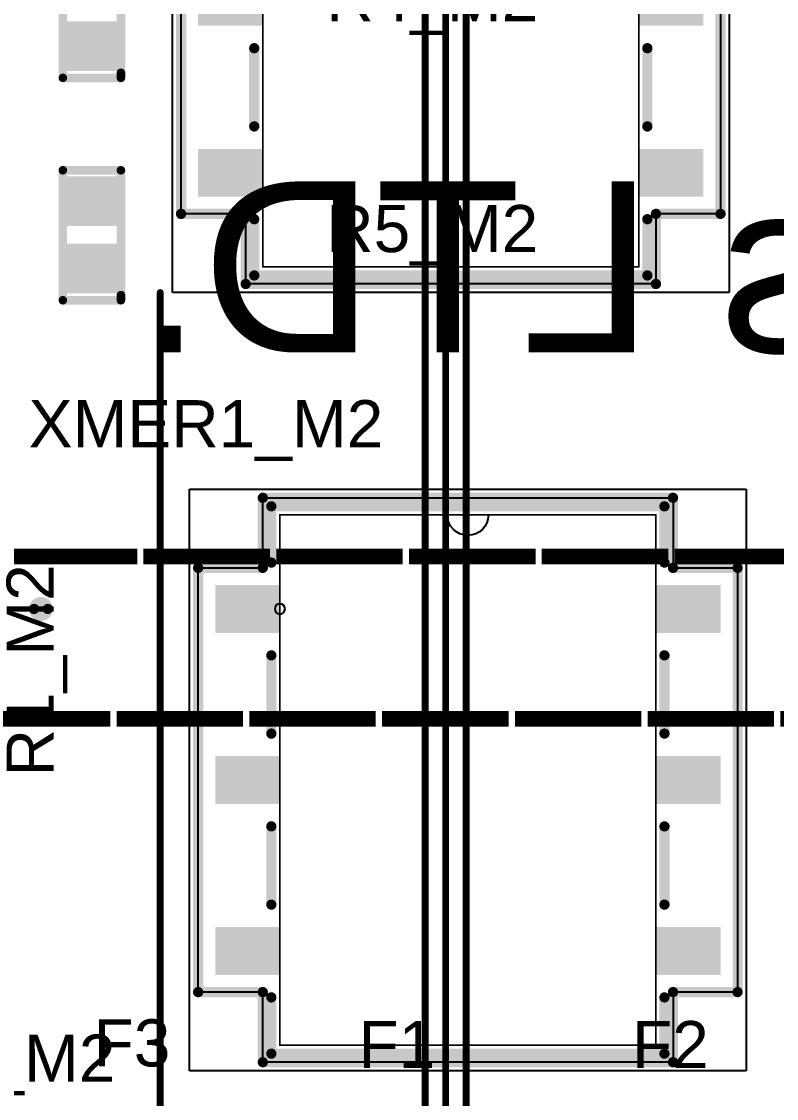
# Model space of a CAD drawing. Header units: inches. Extents: x -1.3 to 11.9, y -6.8 to 4.2.
# Drawn here: x 1.859 to 2.301, y 0.634 to 1.263 of the extents above; entities that cross this region are included whole.
import ezdxf

# ---------------------------------------------------------------- set-up
doc = ezdxf.new("R2010")
doc.units = ezdxf.units.IN
doc.header["$MEASUREMENT"] = 0
for name, color, linetype in [('12_SIG4', 7, 'Continuous'), ('AB', 56, 'Continuous'), ('ASSY_DWG_INFO', 56, 'Continuous'), ('Bottom Overlay', 54, 'Continuous'), ('Mechanical 13', 56, 'Continuous'), ('POT_INFO', 56, 'Continuous'), ('TOP', 1, 'Continuous'), ('Top Overlay', 2, 'Continuous'), ('Top Paste', 8, 'Continuous'), ('Top Solder', 216, 'Continuous')]:
    doc.layers.add(name, color=color, linetype=linetype)
doc.styles.add('Arial', font='', dxfattribs={"height": 0.2})
doc.styles.get('Arial').set_extended_font_data('Arial')

# ---------------------------------------------------------------- blocks, each defined once
blk = doc.blocks.new('CD542_MNC_340')
at = {"layer": 'TOP'}
for points in [[(-0.14781, 0.11402), (-0.11, 0.11402), (-0.11, 0.08598), (-0.14781, 0.08598)], [(0.11, 0.11402), (0.14781, 0.11402), (0.14781, 0.08598), (0.11, 0.08598)], [(-0.14781, 0.01402), (-0.11, 0.01402), (-0.11, -0.01402), (-0.14781, -0.01402)], [(0.11, 0.01402), (0.14781, 0.01402), (0.14781, -0.01402), (0.11, -0.01402)], [(-0.14781, -0.08598), (-0.11, -0.08598), (-0.11, -0.11402), (-0.14781, -0.11402)], [(0.11, -0.08598), (0.14781, -0.08598), (0.14781, -0.11402), (0.11, -0.11402)]]:
    blk.add_hatch(color=1, dxfattribs=at).paths.add_polyline_path(points)
at = {"layer": 'Top Paste'}
for points in [[(-0.14781, 0.11402), (-0.11, 0.11402), (-0.11, 0.08598), (-0.14781, 0.08598)], [(0.11, 0.11402), (0.14781, 0.11402), (0.14781, 0.08598), (0.11, 0.08598)], [(-0.14781, 0.01402), (-0.11, 0.01402), (-0.11, -0.01402), (-0.14781, -0.01402)], [(0.11, 0.01402), (0.14781, 0.01402), (0.14781, -0.01402), (0.11, -0.01402)], [(-0.14781, -0.08598), (-0.11, -0.08598), (-0.11, -0.11402), (-0.14781, -0.11402)], [(0.11, -0.08598), (0.14781, -0.08598), (0.14781, -0.11402), (0.11, -0.11402)]]:
    blk.add_hatch(color=8, dxfattribs=at).paths.add_polyline_path(points)
at = {"layer": 'Top Solder'}
for points in [[(-0.14781, 0.11402), (-0.11, 0.11402), (-0.11, 0.08598), (-0.14781, 0.08598)], [(0.11, 0.11402), (0.14781, 0.11402), (0.14781, 0.08598), (0.11, 0.08598)], [(-0.14781, 0.01402), (-0.11, 0.01402), (-0.11, -0.01402), (-0.14781, -0.01402)], [(0.11, 0.01402), (0.14781, 0.01402), (0.14781, -0.01402), (0.11, -0.01402)], [(-0.14781, -0.08598), (-0.11, -0.08598), (-0.11, -0.11402), (-0.14781, -0.11402)], [(0.11, -0.08598), (0.14781, -0.08598), (0.14781, -0.11402), (0.11, -0.11402)]]:
    blk.add_hatch(color=216, dxfattribs=at).paths.add_polyline_path(points)
at = {"layer": 'AB'}
for p, q in [((-0.16281, -0.17), (-0.16281, 0.17)), ((-0.16281, 0.17), (0.16281, 0.17)), ((0.16281, 0.17), (0.16281, -0.17)), ((0.16281, -0.17), (-0.16281, -0.17))]:
    blk.add_line(p, q, dxfattribs=at)
at = {"layer": 'Mechanical 13'}
for points, format in [([(-0.11, 0.155, 0.001, 0.001, 0), (0.11, 0.155, 0.001, 0.001, 0)], "xyseb"), ([(-0.11, -0.155, 0.001, 0.001, 0), (-0.11, 0.155, 0.001, 0.001, 0)], "xyseb"), ([(0.012, 0.155, -1), (-0.012, 0.155)], "xyb"), ([(0.11, -0.155, 0.001, 0.001, 0), (0.11, 0.155, 0.001, 0.001, 0)], "xyseb"), ([(-0.11, -0.155, 0.001, 0.001, 0), (0.11, -0.155, 0.001, 0.001, 0)], "xyseb")]:
    blk.add_lwpolyline(points, format=format, dxfattribs=at)
for points, format in [([(-0.11025, 0.155, 0.0005, 0.0005, 1), (-0.10975, 0.155, 0.0005, 0.0005, 1)], "xyseb"), ([(-0.11025, 0.155, 0.0005, 0.0005, 1), (-0.10975, 0.155, 0.0005, 0.0005, 1)], "xyseb"), ([(-0.012, 0.155, 1), (-0.012, 0.155, 1)], "xyb"), ([(0.012, 0.155, 1), (0.012, 0.155, 1)], "xyb"), ([(0.10975, 0.155, 0.0005, 0.0005, 1), (0.11025, 0.155, 0.0005, 0.0005, 1)], "xyseb"), ([(0.10975, 0.155, 0.0005, 0.0005, 1), (0.11025, 0.155, 0.0005, 0.0005, 1)], "xyseb"), ([(-0.107, 0.1, 1), (-0.113, 0.1, 1)], "xyb"), ([(-0.113, 0.1, 1), (-0.113, 0.1, 1)], "xyb"), ([(-0.107, 0.1, 1), (-0.107, 0.1, 1)], "xyb"), ([(-0.11025, -0.155, 0.0005, 0.0005, 1), (-0.10975, -0.155, 0.0005, 0.0005, 1)], "xyseb"), ([(-0.11025, -0.155, 0.0005, 0.0005, 1), (-0.10975, -0.155, 0.0005, 0.0005, 1)], "xyseb"), ([(0.10975, -0.155, 0.0005, 0.0005, 1), (0.11025, -0.155, 0.0005, 0.0005, 1)], "xyseb"), ([(0.10975, -0.155, 0.0005, 0.0005, 1), (0.11025, -0.155, 0.0005, 0.0005, 1)], "xyseb")]:
    blk.add_lwpolyline(points, format=format, close=True, dxfattribs=at)
at = {"layer": 'POT_INFO'}
for p, q in [((-0.12, 0.12402), (-0.12, 0.165)), ((-0.12, 0.165), (0.12, 0.165)), ((0.12, 0.165), (0.12, 0.12402)), ((-0.15781, -0.12402), (-0.15781, 0.12402)), ((-0.15781, 0.12402), (-0.12, 0.12402)), ((0.12, 0.12402), (0.15781, 0.12402)), ((0.15781, 0.12402), (0.15781, -0.12402)), ((-0.12, -0.12402), (-0.15781, -0.12402)), ((-0.12, -0.165), (-0.12, -0.12402)), ((0.15781, -0.12402), (0.12, -0.12402)), ((0.12, -0.12402), (0.12, -0.165)), ((0.12, -0.165), (-0.12, -0.165))]:
    blk.add_line(p, q, dxfattribs=at)
for points in [[(-0.12, 0.12402, 0.006, 0.006, 0), (-0.12, 0.165, 0.006, 0.006, 0)], [(-0.12, 0.165, 0.006, 0.006, 0), (0.12, 0.165, 0.006, 0.006, 0)], [(0.12, 0.12402, 0.006, 0.006, 0), (0.12, 0.165, 0.006, 0.006, 0)], [(-0.15781, -0.12402, 0.006, 0.006, 0), (-0.15781, 0.12402, 0.006, 0.006, 0)], [(-0.15781, 0.12402, 0.006, 0.006, 0), (-0.12, 0.12402, 0.006, 0.006, 0)], [(0.12, 0.12402, 0.006, 0.006, 0), (0.15781, 0.12402, 0.006, 0.006, 0)], [(0.15781, -0.12402, 0.006, 0.006, 0), (0.15781, 0.12402, 0.006, 0.006, 0)], [(-0.15781, -0.12402, 0.006, 0.006, 0), (-0.12, -0.12402, 0.006, 0.006, 0)], [(-0.12, -0.165, 0.006, 0.006, 0), (-0.12, -0.12402, 0.006, 0.006, 0)], [(0.12, -0.12402, 0.006, 0.006, 0), (0.15781, -0.12402, 0.006, 0.006, 0)], [(0.12, -0.165, 0.006, 0.006, 0), (0.12, -0.12402, 0.006, 0.006, 0)], [(-0.12, -0.165, 0.006, 0.006, 0), (0.12, -0.165, 0.006, 0.006, 0)]]:
    blk.add_lwpolyline(points, format="xyseb", dxfattribs=at)
for points in [[(-0.1215, 0.165, 0.003, 0.003, 1), (-0.1185, 0.165, 0.003, 0.003, 1)], [(-0.1215, 0.165, 0.003, 0.003, 1), (-0.1185, 0.165, 0.003, 0.003, 1)], [(0.1185, 0.165, 0.003, 0.003, 1), (0.1215, 0.165, 0.003, 0.003, 1)], [(0.1185, 0.165, 0.003, 0.003, 1), (0.1215, 0.165, 0.003, 0.003, 1)], [(-0.15931, 0.12402, 0.003, 0.003, 1), (-0.15631, 0.12402, 0.003, 0.003, 1)], [(-0.15931, 0.12402, 0.003, 0.003, 1), (-0.15631, 0.12402, 0.003, 0.003, 1)], [(-0.1215, 0.12402, 0.003, 0.003, 1), (-0.1185, 0.12402, 0.003, 0.003, 1)], [(-0.1215, 0.12402, 0.003, 0.003, 1), (-0.1185, 0.12402, 0.003, 0.003, 1)], [(0.1185, 0.12402, 0.003, 0.003, 1), (0.1215, 0.12402, 0.003, 0.003, 1)], [(0.1185, 0.12402, 0.003, 0.003, 1), (0.1215, 0.12402, 0.003, 0.003, 1)], [(0.15631, 0.12402, 0.003, 0.003, 1), (0.15931, 0.12402, 0.003, 0.003, 1)], [(0.15631, 0.12402, 0.003, 0.003, 1), (0.15931, 0.12402, 0.003, 0.003, 1)], [(-0.15931, -0.12402, 0.003, 0.003, 1), (-0.15631, -0.12402, 0.003, 0.003, 1)], [(-0.15931, -0.12402, 0.003, 0.003, 1), (-0.15631, -0.12402, 0.003, 0.003, 1)], [(-0.1215, -0.12402, 0.003, 0.003, 1), (-0.1185, -0.12402, 0.003, 0.003, 1)], [(-0.1215, -0.12402, 0.003, 0.003, 1), (-0.1185, -0.12402, 0.003, 0.003, 1)], [(0.1185, -0.12402, 0.003, 0.003, 1), (0.1215, -0.12402, 0.003, 0.003, 1)], [(0.1185, -0.12402, 0.003, 0.003, 1), (0.1215, -0.12402, 0.003, 0.003, 1)], [(0.15631, -0.12402, 0.003, 0.003, 1), (0.15931, -0.12402, 0.003, 0.003, 1)], [(0.15631, -0.12402, 0.003, 0.003, 1), (0.15931, -0.12402, 0.003, 0.003, 1)], [(-0.1215, -0.165, 0.003, 0.003, 1), (-0.1185, -0.165, 0.003, 0.003, 1)], [(-0.1215, -0.165, 0.003, 0.003, 1), (-0.1185, -0.165, 0.003, 0.003, 1)], [(0.1185, -0.165, 0.003, 0.003, 1), (0.1215, -0.165, 0.003, 0.003, 1)], [(0.1185, -0.165, 0.003, 0.003, 1), (0.1215, -0.165, 0.003, 0.003, 1)]]:
    blk.add_lwpolyline(points, format="xyseb", close=True, dxfattribs=at)
at = {"layer": 'Top Overlay'}
for points in [[(-0.115, 0.16, 0.006, 0.006, 0), (0.115, 0.16, 0.006, 0.006, 0)], [(-0.115, 0.12712, 0.006, 0.006, 0), (-0.115, 0.16, 0.006, 0.006, 0)], [(0.115, 0.12712, 0.006, 0.006, 0), (0.115, 0.16, 0.006, 0.006, 0)], [(-0.115, 0.02712, 0.006, 0.006, 0), (-0.115, 0.07288, 0.006, 0.006, 0)], [(0.115, 0.02712, 0.006, 0.006, 0), (0.115, 0.07288, 0.006, 0.006, 0)], [(-0.115, -0.07288, 0.006, 0.006, 0), (-0.115, -0.02712, 0.006, 0.006, 0)], [(0.115, -0.07288, 0.006, 0.006, 0), (0.115, -0.02712, 0.006, 0.006, 0)], [(-0.115, -0.16, 0.006, 0.006, 0), (-0.115, -0.12712, 0.006, 0.006, 0)], [(0.115, -0.16, 0.006, 0.006, 0), (0.115, -0.12712, 0.006, 0.006, 0)], [(-0.115, -0.16, 0.006, 0.006, 0), (0.115, -0.16, 0.006, 0.006, 0)]]:
    blk.add_lwpolyline(points, format="xyseb", dxfattribs=at)
for points in [[(-0.1165, 0.16, 0.003, 0.003, 1), (-0.1135, 0.16, 0.003, 0.003, 1)], [(-0.1165, 0.16, 0.003, 0.003, 1), (-0.1135, 0.16, 0.003, 0.003, 1)], [(0.1135, 0.16, 0.003, 0.003, 1), (0.1165, 0.16, 0.003, 0.003, 1)], [(0.1135, 0.16, 0.003, 0.003, 1), (0.1165, 0.16, 0.003, 0.003, 1)], [(-0.1165, 0.12712, 0.003, 0.003, 1), (-0.1135, 0.12712, 0.003, 0.003, 1)], [(0.1135, 0.12712, 0.003, 0.003, 1), (0.1165, 0.12712, 0.003, 0.003, 1)], [(-0.24581, 0.1, 0.006, 0.006, 1), (-0.25381, 0.1, 0.006, 0.006, 1)], [(-0.25531, 0.1, 0.003, 0.003, 1), (-0.25231, 0.1, 0.003, 0.003, 1)], [(-0.24731, 0.1, 0.003, 0.003, 1), (-0.24431, 0.1, 0.003, 0.003, 1)], [(-0.1165, 0.07288, 0.003, 0.003, 1), (-0.1135, 0.07288, 0.003, 0.003, 1)], [(0.1135, 0.07288, 0.003, 0.003, 1), (0.1165, 0.07288, 0.003, 0.003, 1)], [(-0.1165, 0.02712, 0.003, 0.003, 1), (-0.1135, 0.02712, 0.003, 0.003, 1)], [(0.1135, 0.02712, 0.003, 0.003, 1), (0.1165, 0.02712, 0.003, 0.003, 1)], [(-0.1165, -0.02712, 0.003, 0.003, 1), (-0.1135, -0.02712, 0.003, 0.003, 1)], [(0.1135, -0.02712, 0.003, 0.003, 1), (0.1165, -0.02712, 0.003, 0.003, 1)], [(-0.1165, -0.07288, 0.003, 0.003, 1), (-0.1135, -0.07288, 0.003, 0.003, 1)], [(0.1135, -0.07288, 0.003, 0.003, 1), (0.1165, -0.07288, 0.003, 0.003, 1)], [(-0.1165, -0.12712, 0.003, 0.003, 1), (-0.1135, -0.12712, 0.003, 0.003, 1)], [(0.1135, -0.12712, 0.003, 0.003, 1), (0.1165, -0.12712, 0.003, 0.003, 1)], [(-0.1165, -0.16, 0.003, 0.003, 1), (-0.1135, -0.16, 0.003, 0.003, 1)], [(-0.1165, -0.16, 0.003, 0.003, 1), (-0.1135, -0.16, 0.003, 0.003, 1)], [(0.1135, -0.16, 0.003, 0.003, 1), (0.1165, -0.16, 0.003, 0.003, 1)], [(0.1135, -0.16, 0.003, 0.003, 1), (0.1165, -0.16, 0.003, 0.003, 1)]]:
    blk.add_lwpolyline(points, format="xyseb", close=True, dxfattribs=at)
blk = doc.blocks.new('CD542_MNC_342')
at = {"layer": 'TOP'}
for points in [[(-0.14781, 0.11402), (-0.11, 0.11402), (-0.11, 0.08598), (-0.14781, 0.08598)], [(0.11, 0.11402), (0.14781, 0.11402), (0.14781, 0.08598), (0.11, 0.08598)], [(-0.14781, 0.01402), (-0.11, 0.01402), (-0.11, -0.01402), (-0.14781, -0.01402)], [(0.11, 0.01402), (0.14781, 0.01402), (0.14781, -0.01402), (0.11, -0.01402)], [(-0.14781, -0.08598), (-0.11, -0.08598), (-0.11, -0.11402), (-0.14781, -0.11402)], [(0.11, -0.08598), (0.14781, -0.08598), (0.14781, -0.11402), (0.11, -0.11402)]]:
    blk.add_hatch(color=1, dxfattribs=at).paths.add_polyline_path(points)
at = {"layer": 'Top Paste'}
for points in [[(-0.14781, 0.11402), (-0.11, 0.11402), (-0.11, 0.08598), (-0.14781, 0.08598)], [(0.11, 0.11402), (0.14781, 0.11402), (0.14781, 0.08598), (0.11, 0.08598)], [(-0.14781, 0.01402), (-0.11, 0.01402), (-0.11, -0.01402), (-0.14781, -0.01402)], [(0.11, 0.01402), (0.14781, 0.01402), (0.14781, -0.01402), (0.11, -0.01402)], [(-0.14781, -0.08598), (-0.11, -0.08598), (-0.11, -0.11402), (-0.14781, -0.11402)], [(0.11, -0.08598), (0.14781, -0.08598), (0.14781, -0.11402), (0.11, -0.11402)]]:
    blk.add_hatch(color=8, dxfattribs=at).paths.add_polyline_path(points)
at = {"layer": 'Top Solder'}
for points in [[(-0.14781, 0.11402), (-0.11, 0.11402), (-0.11, 0.08598), (-0.14781, 0.08598)], [(0.11, 0.11402), (0.14781, 0.11402), (0.14781, 0.08598), (0.11, 0.08598)], [(-0.14781, 0.01402), (-0.11, 0.01402), (-0.11, -0.01402), (-0.14781, -0.01402)], [(0.11, 0.01402), (0.14781, 0.01402), (0.14781, -0.01402), (0.11, -0.01402)], [(-0.14781, -0.08598), (-0.11, -0.08598), (-0.11, -0.11402), (-0.14781, -0.11402)], [(0.11, -0.08598), (0.14781, -0.08598), (0.14781, -0.11402), (0.11, -0.11402)]]:
    blk.add_hatch(color=216, dxfattribs=at).paths.add_polyline_path(points)
at = {"layer": 'AB'}
for p, q in [((-0.16281, -0.17), (-0.16281, 0.17)), ((-0.16281, 0.17), (0.16281, 0.17)), ((0.16281, 0.17), (0.16281, -0.17)), ((0.16281, -0.17), (-0.16281, -0.17))]:
    blk.add_line(p, q, dxfattribs=at)
at = {"layer": 'Mechanical 13'}
for points, format in [([(-0.11, 0.155, 0.001, 0.001, 0), (0.11, 0.155, 0.001, 0.001, 0)], "xyseb"), ([(-0.11, -0.155, 0.001, 0.001, 0), (-0.11, 0.155, 0.001, 0.001, 0)], "xyseb"), ([(0.012, 0.155, -1), (-0.012, 0.155)], "xyb"), ([(0.11, -0.155, 0.001, 0.001, 0), (0.11, 0.155, 0.001, 0.001, 0)], "xyseb"), ([(-0.11, -0.155, 0.001, 0.001, 0), (0.11, -0.155, 0.001, 0.001, 0)], "xyseb")]:
    blk.add_lwpolyline(points, format=format, dxfattribs=at)
for points, format in [([(-0.11025, 0.155, 0.0005, 0.0005, 1), (-0.10975, 0.155, 0.0005, 0.0005, 1)], "xyseb"), ([(-0.11025, 0.155, 0.0005, 0.0005, 1), (-0.10975, 0.155, 0.0005, 0.0005, 1)], "xyseb"), ([(-0.012, 0.155, 1), (-0.012, 0.155, 1)], "xyb"), ([(0.012, 0.155, 1), (0.012, 0.155, 1)], "xyb"), ([(0.10975, 0.155, 0.0005, 0.0005, 1), (0.11025, 0.155, 0.0005, 0.0005, 1)], "xyseb"), ([(0.10975, 0.155, 0.0005, 0.0005, 1), (0.11025, 0.155, 0.0005, 0.0005, 1)], "xyseb"), ([(-0.107, 0.1, 1), (-0.113, 0.1, 1)], "xyb"), ([(-0.113, 0.1, 1), (-0.113, 0.1, 1)], "xyb"), ([(-0.107, 0.1, 1), (-0.107, 0.1, 1)], "xyb"), ([(-0.11025, -0.155, 0.0005, 0.0005, 1), (-0.10975, -0.155, 0.0005, 0.0005, 1)], "xyseb"), ([(-0.11025, -0.155, 0.0005, 0.0005, 1), (-0.10975, -0.155, 0.0005, 0.0005, 1)], "xyseb"), ([(0.10975, -0.155, 0.0005, 0.0005, 1), (0.11025, -0.155, 0.0005, 0.0005, 1)], "xyseb"), ([(0.10975, -0.155, 0.0005, 0.0005, 1), (0.11025, -0.155, 0.0005, 0.0005, 1)], "xyseb")]:
    blk.add_lwpolyline(points, format=format, close=True, dxfattribs=at)
at = {"layer": 'POT_INFO'}
for p, q in [((-0.12, 0.12402), (-0.12, 0.165)), ((-0.12, 0.165), (0.12, 0.165)), ((0.12, 0.165), (0.12, 0.12402)), ((-0.15781, -0.12402), (-0.15781, 0.12402)), ((-0.15781, 0.12402), (-0.12, 0.12402)), ((0.12, 0.12402), (0.15781, 0.12402)), ((0.15781, 0.12402), (0.15781, -0.12402)), ((-0.12, -0.12402), (-0.15781, -0.12402)), ((-0.12, -0.165), (-0.12, -0.12402)), ((0.15781, -0.12402), (0.12, -0.12402)), ((0.12, -0.12402), (0.12, -0.165)), ((0.12, -0.165), (-0.12, -0.165))]:
    blk.add_line(p, q, dxfattribs=at)
for points in [[(-0.12, 0.12402, 0.006, 0.006, 0), (-0.12, 0.165, 0.006, 0.006, 0)], [(-0.12, 0.165, 0.006, 0.006, 0), (0.12, 0.165, 0.006, 0.006, 0)], [(0.12, 0.12402, 0.006, 0.006, 0), (0.12, 0.165, 0.006, 0.006, 0)], [(-0.15781, -0.12402, 0.006, 0.006, 0), (-0.15781, 0.12402, 0.006, 0.006, 0)], [(-0.15781, 0.12402, 0.006, 0.006, 0), (-0.12, 0.12402, 0.006, 0.006, 0)], [(0.12, 0.12402, 0.006, 0.006, 0), (0.15781, 0.12402, 0.006, 0.006, 0)], [(0.15781, -0.12402, 0.006, 0.006, 0), (0.15781, 0.12402, 0.006, 0.006, 0)], [(-0.15781, -0.12402, 0.006, 0.006, 0), (-0.12, -0.12402, 0.006, 0.006, 0)], [(-0.12, -0.165, 0.006, 0.006, 0), (-0.12, -0.12402, 0.006, 0.006, 0)], [(0.12, -0.12402, 0.006, 0.006, 0), (0.15781, -0.12402, 0.006, 0.006, 0)], [(0.12, -0.165, 0.006, 0.006, 0), (0.12, -0.12402, 0.006, 0.006, 0)], [(-0.12, -0.165, 0.006, 0.006, 0), (0.12, -0.165, 0.006, 0.006, 0)]]:
    blk.add_lwpolyline(points, format="xyseb", dxfattribs=at)
for points in [[(-0.1215, 0.165, 0.003, 0.003, 1), (-0.1185, 0.165, 0.003, 0.003, 1)], [(-0.1215, 0.165, 0.003, 0.003, 1), (-0.1185, 0.165, 0.003, 0.003, 1)], [(0.1185, 0.165, 0.003, 0.003, 1), (0.1215, 0.165, 0.003, 0.003, 1)], [(0.1185, 0.165, 0.003, 0.003, 1), (0.1215, 0.165, 0.003, 0.003, 1)], [(-0.15931, 0.12402, 0.003, 0.003, 1), (-0.15631, 0.12402, 0.003, 0.003, 1)], [(-0.15931, 0.12402, 0.003, 0.003, 1), (-0.15631, 0.12402, 0.003, 0.003, 1)], [(-0.1215, 0.12402, 0.003, 0.003, 1), (-0.1185, 0.12402, 0.003, 0.003, 1)], [(-0.1215, 0.12402, 0.003, 0.003, 1), (-0.1185, 0.12402, 0.003, 0.003, 1)], [(0.1185, 0.12402, 0.003, 0.003, 1), (0.1215, 0.12402, 0.003, 0.003, 1)], [(0.1185, 0.12402, 0.003, 0.003, 1), (0.1215, 0.12402, 0.003, 0.003, 1)], [(0.15631, 0.12402, 0.003, 0.003, 1), (0.15931, 0.12402, 0.003, 0.003, 1)], [(0.15631, 0.12402, 0.003, 0.003, 1), (0.15931, 0.12402, 0.003, 0.003, 1)], [(-0.15931, -0.12402, 0.003, 0.003, 1), (-0.15631, -0.12402, 0.003, 0.003, 1)], [(-0.15931, -0.12402, 0.003, 0.003, 1), (-0.15631, -0.12402, 0.003, 0.003, 1)], [(-0.1215, -0.12402, 0.003, 0.003, 1), (-0.1185, -0.12402, 0.003, 0.003, 1)], [(-0.1215, -0.12402, 0.003, 0.003, 1), (-0.1185, -0.12402, 0.003, 0.003, 1)], [(0.1185, -0.12402, 0.003, 0.003, 1), (0.1215, -0.12402, 0.003, 0.003, 1)], [(0.1185, -0.12402, 0.003, 0.003, 1), (0.1215, -0.12402, 0.003, 0.003, 1)], [(0.15631, -0.12402, 0.003, 0.003, 1), (0.15931, -0.12402, 0.003, 0.003, 1)], [(0.15631, -0.12402, 0.003, 0.003, 1), (0.15931, -0.12402, 0.003, 0.003, 1)], [(-0.1215, -0.165, 0.003, 0.003, 1), (-0.1185, -0.165, 0.003, 0.003, 1)], [(-0.1215, -0.165, 0.003, 0.003, 1), (-0.1185, -0.165, 0.003, 0.003, 1)], [(0.1185, -0.165, 0.003, 0.003, 1), (0.1215, -0.165, 0.003, 0.003, 1)], [(0.1185, -0.165, 0.003, 0.003, 1), (0.1215, -0.165, 0.003, 0.003, 1)]]:
    blk.add_lwpolyline(points, format="xyseb", close=True, dxfattribs=at)
at = {"layer": 'Top Overlay'}
for points in [[(-0.115, 0.16, 0.006, 0.006, 0), (0.115, 0.16, 0.006, 0.006, 0)], [(-0.115, 0.12712, 0.006, 0.006, 0), (-0.115, 0.16, 0.006, 0.006, 0)], [(0.115, 0.12712, 0.006, 0.006, 0), (0.115, 0.16, 0.006, 0.006, 0)], [(-0.115, 0.02712, 0.006, 0.006, 0), (-0.115, 0.07288, 0.006, 0.006, 0)], [(0.115, 0.02712, 0.006, 0.006, 0), (0.115, 0.07288, 0.006, 0.006, 0)], [(-0.115, -0.07288, 0.006, 0.006, 0), (-0.115, -0.02712, 0.006, 0.006, 0)], [(0.115, -0.07288, 0.006, 0.006, 0), (0.115, -0.02712, 0.006, 0.006, 0)], [(-0.115, -0.16, 0.006, 0.006, 0), (-0.115, -0.12712, 0.006, 0.006, 0)], [(0.115, -0.16, 0.006, 0.006, 0), (0.115, -0.12712, 0.006, 0.006, 0)], [(-0.115, -0.16, 0.006, 0.006, 0), (0.115, -0.16, 0.006, 0.006, 0)]]:
    blk.add_lwpolyline(points, format="xyseb", dxfattribs=at)
for points in [[(-0.1165, 0.16, 0.003, 0.003, 1), (-0.1135, 0.16, 0.003, 0.003, 1)], [(-0.1165, 0.16, 0.003, 0.003, 1), (-0.1135, 0.16, 0.003, 0.003, 1)], [(0.1135, 0.16, 0.003, 0.003, 1), (0.1165, 0.16, 0.003, 0.003, 1)], [(0.1135, 0.16, 0.003, 0.003, 1), (0.1165, 0.16, 0.003, 0.003, 1)], [(-0.1165, 0.12712, 0.003, 0.003, 1), (-0.1135, 0.12712, 0.003, 0.003, 1)], [(0.1135, 0.12712, 0.003, 0.003, 1), (0.1165, 0.12712, 0.003, 0.003, 1)], [(-0.24581, 0.1, 0.006, 0.006, 1), (-0.25381, 0.1, 0.006, 0.006, 1)], [(-0.25531, 0.1, 0.003, 0.003, 1), (-0.25231, 0.1, 0.003, 0.003, 1)], [(-0.24731, 0.1, 0.003, 0.003, 1), (-0.24431, 0.1, 0.003, 0.003, 1)], [(-0.1165, 0.07288, 0.003, 0.003, 1), (-0.1135, 0.07288, 0.003, 0.003, 1)], [(0.1135, 0.07288, 0.003, 0.003, 1), (0.1165, 0.07288, 0.003, 0.003, 1)], [(-0.1165, 0.02712, 0.003, 0.003, 1), (-0.1135, 0.02712, 0.003, 0.003, 1)], [(0.1135, 0.02712, 0.003, 0.003, 1), (0.1165, 0.02712, 0.003, 0.003, 1)], [(-0.1165, -0.02712, 0.003, 0.003, 1), (-0.1135, -0.02712, 0.003, 0.003, 1)], [(0.1135, -0.02712, 0.003, 0.003, 1), (0.1165, -0.02712, 0.003, 0.003, 1)], [(-0.1165, -0.07288, 0.003, 0.003, 1), (-0.1135, -0.07288, 0.003, 0.003, 1)], [(0.1135, -0.07288, 0.003, 0.003, 1), (0.1165, -0.07288, 0.003, 0.003, 1)], [(-0.1165, -0.12712, 0.003, 0.003, 1), (-0.1135, -0.12712, 0.003, 0.003, 1)], [(0.1135, -0.12712, 0.003, 0.003, 1), (0.1165, -0.12712, 0.003, 0.003, 1)], [(-0.1165, -0.16, 0.003, 0.003, 1), (-0.1135, -0.16, 0.003, 0.003, 1)], [(-0.1165, -0.16, 0.003, 0.003, 1), (-0.1135, -0.16, 0.003, 0.003, 1)], [(0.1135, -0.16, 0.003, 0.003, 1), (0.1165, -0.16, 0.003, 0.003, 1)], [(0.1135, -0.16, 0.003, 0.003, 1), (0.1165, -0.16, 0.003, 0.003, 1)]]:
    blk.add_lwpolyline(points, format="xyseb", close=True, dxfattribs=at)
blk = doc.blocks.new('R0402_354')
at = {"layer": 'TOP'}
for points in [[(-0.006, 0.0125), (-0.006, -0.0125), (-0.031, -0.0125), (-0.031, 0.0125)], [(0.0334, 0.0125), (0.0334, -0.0125), (0.0084, -0.0125), (0.0084, 0.0125)]]:
    blk.add_hatch(color=1, dxfattribs=at).paths.add_polyline_path(points)
at = {"layer": 'Top Paste'}
for points in [[(-0.006, 0.0125), (-0.006, -0.0125), (-0.031, -0.0125), (-0.031, 0.0125)], [(0.0334, 0.0125), (0.0334, -0.0125), (0.0084, -0.0125), (0.0084, 0.0125)]]:
    blk.add_hatch(color=8, dxfattribs=at).paths.add_polyline_path(points)
at = {"layer": 'Top Solder'}
for points in [[(-0.004, 0.0145), (-0.004, -0.0145), (-0.033, -0.0145), (-0.033, 0.0145)], [(0.0354, 0.0145), (0.0354, -0.0145), (0.0064, -0.0145), (0.0064, 0.0145)]]:
    blk.add_hatch(color=216, dxfattribs=at).paths.add_polyline_path(points)
at = {"layer": 'ASSY_DWG_INFO'}
for points in [[(0.0395, 0.017, 0.005, 0.005, 0), (-0.0365, 0.017, 0.005, 0.005, 0)], [(-0.0365, -0.017, 0.005, 0.005, 0), (-0.0365, 0.017, 0.005, 0.005, 0)], [(0.0395, -0.017, 0.005, 0.005, 0), (0.0395, 0.017, 0.005, 0.005, 0)], [(0.0395, -0.017, 0.005, 0.005, 0), (-0.0365, -0.017, 0.005, 0.005, 0)]]:
    blk.add_lwpolyline(points, format="xyseb", dxfattribs=at)
for points in [[(-0.03775, 0.017, 0.0025, 0.0025, 1), (-0.03525, 0.017, 0.0025, 0.0025, 1)], [(-0.03775, 0.017, 0.0025, 0.0025, 1), (-0.03525, 0.017, 0.0025, 0.0025, 1)], [(0.03825, 0.017, 0.0025, 0.0025, 1), (0.04075, 0.017, 0.0025, 0.0025, 1)], [(0.03825, 0.017, 0.0025, 0.0025, 1), (0.04075, 0.017, 0.0025, 0.0025, 1)], [(-0.03775, -0.017, 0.0025, 0.0025, 1), (-0.03525, -0.017, 0.0025, 0.0025, 1)], [(-0.03775, -0.017, 0.0025, 0.0025, 1), (-0.03525, -0.017, 0.0025, 0.0025, 1)], [(0.03825, -0.017, 0.0025, 0.0025, 1), (0.04075, -0.017, 0.0025, 0.0025, 1)], [(0.03825, -0.017, 0.0025, 0.0025, 1), (0.04075, -0.017, 0.0025, 0.0025, 1)]]:
    blk.add_lwpolyline(points, format="xyseb", close=True, dxfattribs=at)
at = {"layer": 'Top Overlay'}
for points in [[(-0.0365, -0.017, 0.005, 0.005, 0), (-0.0365, 0.017, 0.005, 0.005, 0)], [(0.0365, 0.017, 0.005, 0.005, 0), (-0.0365, 0.017, 0.005, 0.005, 0)], [(0.0395, 0.017, 0.005, 0.005, 0), (0.0365, 0.017, 0.005, 0.005, 0)], [(0.0395, -0.017, 0.005, 0.005, 0), (0.0395, 0.017, 0.005, 0.005, 0)], [(0.0395, -0.017, 0.005, 0.005, 0), (-0.0365, -0.017, 0.005, 0.005, 0)]]:
    blk.add_lwpolyline(points, format="xyseb", dxfattribs=at)
for points in [[(-0.03775, 0.017, 0.0025, 0.0025, 1), (-0.03525, 0.017, 0.0025, 0.0025, 1)], [(-0.03775, 0.017, 0.0025, 0.0025, 1), (-0.03525, 0.017, 0.0025, 0.0025, 1)], [(0.03525, 0.017, 0.0025, 0.0025, 1), (0.03775, 0.017, 0.0025, 0.0025, 1)], [(0.03525, 0.017, 0.0025, 0.0025, 1), (0.03775, 0.017, 0.0025, 0.0025, 1)], [(0.03825, 0.017, 0.0025, 0.0025, 1), (0.04075, 0.017, 0.0025, 0.0025, 1)], [(0.03825, 0.017, 0.0025, 0.0025, 1), (0.04075, 0.017, 0.0025, 0.0025, 1)], [(-0.03775, -0.017, 0.0025, 0.0025, 1), (-0.03525, -0.017, 0.0025, 0.0025, 1)], [(-0.03775, -0.017, 0.0025, 0.0025, 1), (-0.03525, -0.017, 0.0025, 0.0025, 1)], [(0.03825, -0.017, 0.0025, 0.0025, 1), (0.04075, -0.017, 0.0025, 0.0025, 1)], [(0.03825, -0.017, 0.0025, 0.0025, 1), (0.04075, -0.017, 0.0025, 0.0025, 1)]]:
    blk.add_lwpolyline(points, format="xyseb", close=True, dxfattribs=at)
blk = doc.blocks.new('R0402_356')
at = {"layer": 'TOP'}
for points in [[(-0.006, 0.0125), (-0.006, -0.0125), (-0.031, -0.0125), (-0.031, 0.0125)], [(0.0334, 0.0125), (0.0334, -0.0125), (0.0084, -0.0125), (0.0084, 0.0125)]]:
    blk.add_hatch(color=1, dxfattribs=at).paths.add_polyline_path(points)
at = {"layer": 'Top Paste'}
for points in [[(-0.006, 0.0125), (-0.006, -0.0125), (-0.031, -0.0125), (-0.031, 0.0125)], [(0.0334, 0.0125), (0.0334, -0.0125), (0.0084, -0.0125), (0.0084, 0.0125)]]:
    blk.add_hatch(color=8, dxfattribs=at).paths.add_polyline_path(points)
at = {"layer": 'Top Solder'}
for points in [[(-0.004, 0.0145), (-0.004, -0.0145), (-0.033, -0.0145), (-0.033, 0.0145)], [(0.0354, 0.0145), (0.0354, -0.0145), (0.0064, -0.0145), (0.0064, 0.0145)]]:
    blk.add_hatch(color=216, dxfattribs=at).paths.add_polyline_path(points)
at = {"layer": 'ASSY_DWG_INFO'}
for points in [[(0.0395, 0.017, 0.005, 0.005, 0), (-0.0365, 0.017, 0.005, 0.005, 0)], [(-0.0365, -0.017, 0.005, 0.005, 0), (-0.0365, 0.017, 0.005, 0.005, 0)], [(0.0395, -0.017, 0.005, 0.005, 0), (0.0395, 0.017, 0.005, 0.005, 0)], [(0.0395, -0.017, 0.005, 0.005, 0), (-0.0365, -0.017, 0.005, 0.005, 0)]]:
    blk.add_lwpolyline(points, format="xyseb", dxfattribs=at)
for points in [[(-0.03775, 0.017, 0.0025, 0.0025, 1), (-0.03525, 0.017, 0.0025, 0.0025, 1)], [(-0.03775, 0.017, 0.0025, 0.0025, 1), (-0.03525, 0.017, 0.0025, 0.0025, 1)], [(0.03825, 0.017, 0.0025, 0.0025, 1), (0.04075, 0.017, 0.0025, 0.0025, 1)], [(0.03825, 0.017, 0.0025, 0.0025, 1), (0.04075, 0.017, 0.0025, 0.0025, 1)], [(-0.03775, -0.017, 0.0025, 0.0025, 1), (-0.03525, -0.017, 0.0025, 0.0025, 1)], [(-0.03775, -0.017, 0.0025, 0.0025, 1), (-0.03525, -0.017, 0.0025, 0.0025, 1)], [(0.03825, -0.017, 0.0025, 0.0025, 1), (0.04075, -0.017, 0.0025, 0.0025, 1)], [(0.03825, -0.017, 0.0025, 0.0025, 1), (0.04075, -0.017, 0.0025, 0.0025, 1)]]:
    blk.add_lwpolyline(points, format="xyseb", close=True, dxfattribs=at)
at = {"layer": 'Top Overlay'}
for points in [[(-0.0365, -0.017, 0.005, 0.005, 0), (-0.0365, 0.017, 0.005, 0.005, 0)], [(0.0365, 0.017, 0.005, 0.005, 0), (-0.0365, 0.017, 0.005, 0.005, 0)], [(0.0395, 0.017, 0.005, 0.005, 0), (0.0365, 0.017, 0.005, 0.005, 0)], [(0.0395, -0.017, 0.005, 0.005, 0), (0.0395, 0.017, 0.005, 0.005, 0)], [(0.0395, -0.017, 0.005, 0.005, 0), (-0.0365, -0.017, 0.005, 0.005, 0)]]:
    blk.add_lwpolyline(points, format="xyseb", dxfattribs=at)
for points in [[(-0.03775, 0.017, 0.0025, 0.0025, 1), (-0.03525, 0.017, 0.0025, 0.0025, 1)], [(-0.03775, 0.017, 0.0025, 0.0025, 1), (-0.03525, 0.017, 0.0025, 0.0025, 1)], [(0.03525, 0.017, 0.0025, 0.0025, 1), (0.03775, 0.017, 0.0025, 0.0025, 1)], [(0.03525, 0.017, 0.0025, 0.0025, 1), (0.03775, 0.017, 0.0025, 0.0025, 1)], [(0.03825, 0.017, 0.0025, 0.0025, 1), (0.04075, 0.017, 0.0025, 0.0025, 1)], [(0.03825, 0.017, 0.0025, 0.0025, 1), (0.04075, 0.017, 0.0025, 0.0025, 1)], [(-0.03775, -0.017, 0.0025, 0.0025, 1), (-0.03525, -0.017, 0.0025, 0.0025, 1)], [(-0.03775, -0.017, 0.0025, 0.0025, 1), (-0.03525, -0.017, 0.0025, 0.0025, 1)], [(0.03825, -0.017, 0.0025, 0.0025, 1), (0.04075, -0.017, 0.0025, 0.0025, 1)], [(0.03825, -0.017, 0.0025, 0.0025, 1), (0.04075, -0.017, 0.0025, 0.0025, 1)]]:
    blk.add_lwpolyline(points, format="xyseb", close=True, dxfattribs=at)

msp = doc.modelspace()

# ---------------------------------------------------------------- linework, layer by layer
at = {"layer": '12_SIG4'}
for points in [[(2.119, 0.309, 0.004, 0.004, 0), (2.119, 1.886, 0.004, 0.004, 0)], [(2.107, 0.582, 0.004, 0.004, 0), (2.107, 1.863, 0.004, 0.004, 0)], [(2.095, 0.58697, 0.004, 0.004, 0), (2.095, 1.79, 0.004, 0.004, 0)], [(1.94, 0.48, 0.004, 0.004, 0), (1.94, 1.105, 0.004, 0.004, 0)]]:
    msp.add_lwpolyline(points, format="xyseb", dxfattribs=at)
msp.add_lwpolyline([(1.939, 1.105, 0.002, 0.002, 1), (1.941, 1.105, 0.002, 0.002, 1)], format="xyseb", close=True, dxfattribs=at)

# ---------------------------------------------------------------- block references
for name, p in [('CD542_MNC_340', (2.11, 1.275)), ('CD542_MNC_342', (2.12, 0.82))]:
    msp.add_blockref(name, p)
at = {"rotation": 270}
for name, p in [('R0402_356', (1.9, 1.27)), ('R0402_354', (1.9, 1.14))]:
    msp.add_blockref(name, p, dxfattribs=at)

# ---------------------------------------------------------------- texts
at = {"layer": 'Bottom Overlay', "style": 'Arial', "text_generation_flag": 2}
for s, p in [('Quantum Source Labs LTD.', (3.665, 1.07)), ('Board P/N: ______________', (3.66, 0.975)), ('S/N:____________________', (3.66, 0.88))]:
    msp.add_text(s, height=0.1, rotation=360, dxfattribs=at).set_placement(p)
at = {"layer": 'Top Overlay', "style": 'Arial'}
for s, p in [('R4_M2', (2.03705, 1.26362)), ('R5_M2', (2.03705, 1.12862)), ('XMER1_M2', (1.863, 1.01452)), ('F3', (1.901, 0.65251)), ('F1', (2.056, 0.65151)), ('F2', (2.216, 0.65151)), ('Y1_M2', (1.7918, 0.64362))]:
    msp.add_text(s, height=0.027559, dxfattribs=at).set_placement(p)
msp.add_text('R1_M2', height=0.027559, rotation=90, dxfattribs=at).set_placement((1.87764, 0.82205))

doc.saveas('drawing.dxf')
